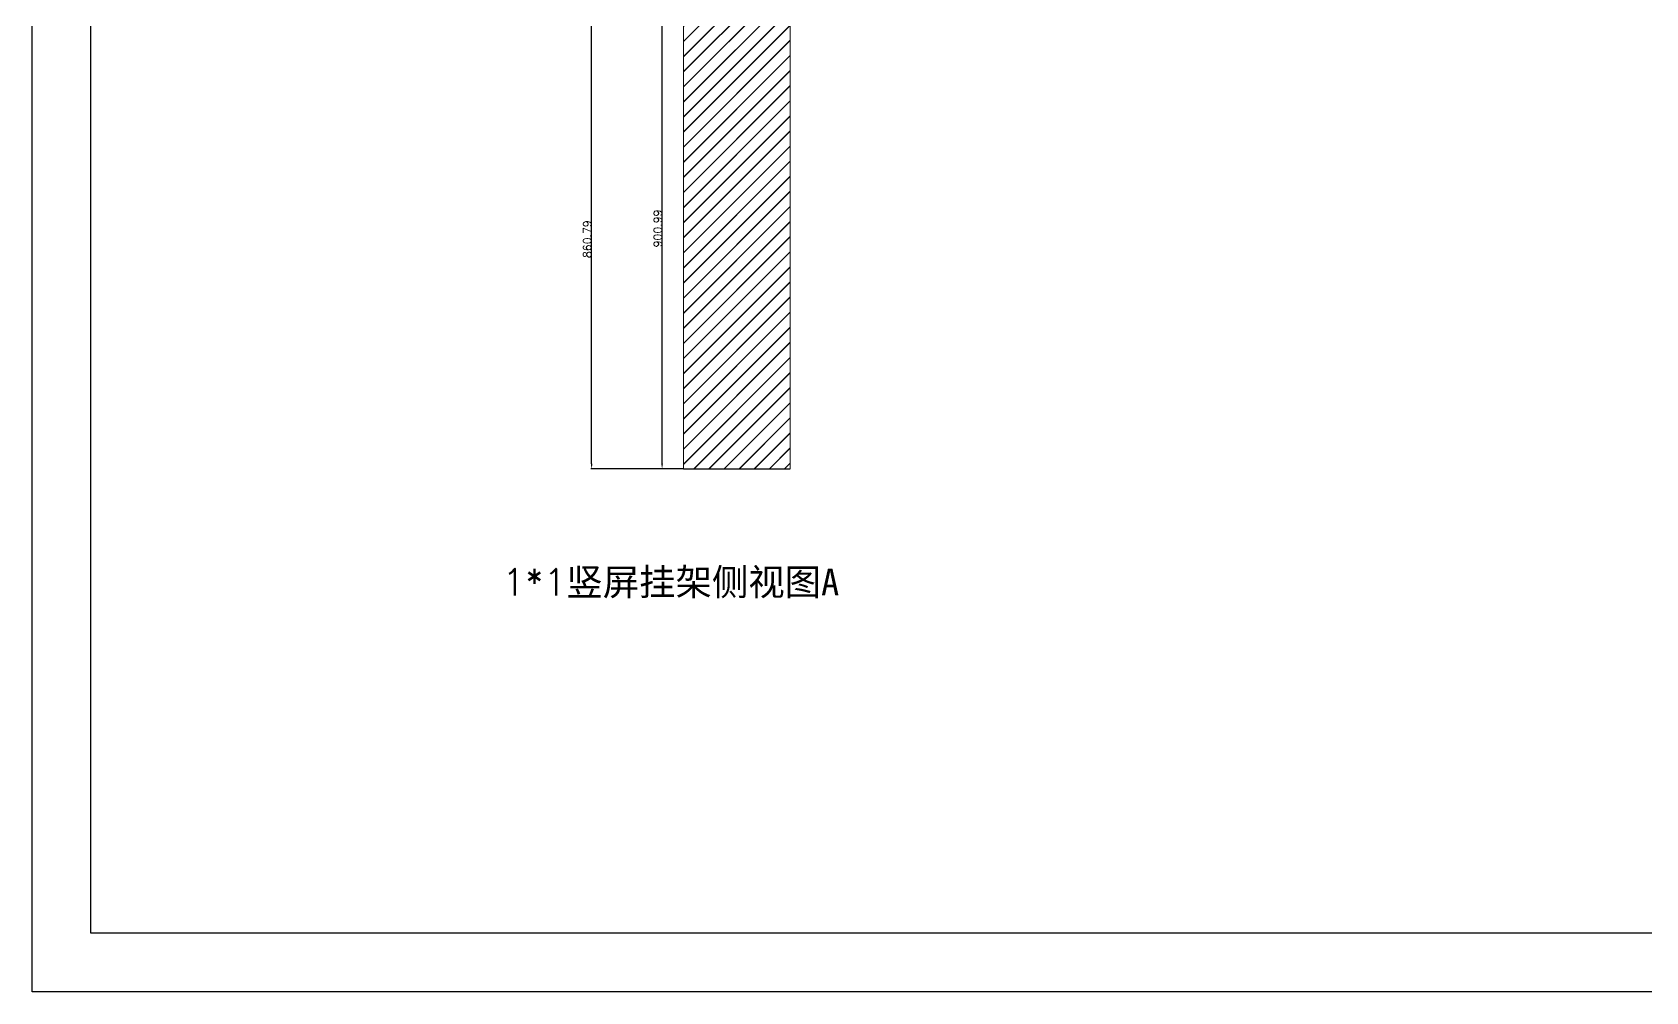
# Model space of a CAD drawing. Header units: millimetres. Extents: x 398 to 15426, y 306 to 4583.
# Drawn here: x 398 to 3422, y 306 to 2103 of the extents above; entities that cross this region are included whole.
import ezdxf

# ---------------------------------------------------------------- set-up
doc = ezdxf.new("R2010")
doc.units = ezdxf.units.MM
doc.layers.add('图框', color=7, linetype='Continuous')
doc.layers.add('粗实线', color=7, linetype='Continuous', lineweight=25)
doc.styles.get("Standard").update_dxf_attribs({"font": 'txt', "bigfont": 'gbcbig.shx'})
doc.dimstyles.new('副本 ISO-25', dxfattribs={"dimtxt": 15, "dimasz": 10, "dimexe": 1.25, "dimexo": 0.625, "dimtad": 1, "dimdsep": 46, "dimtxsty": 'Standard', "dimcen": 2.5, "dimclrd": 4, "dimclre": 4, "dimclrt": 4, "dimadec": 0, "dimazin": 0, "dimtfac": 1, "dimtmove": 0, "dimatfit": 3, "dimfxl": 1, "dimarcsym": 0})

# ---------------------------------------------------------------- blocks, each defined once
blk = doc.blocks.new('TK')
at = {"layer": '图框'}
blk.add_lwpolyline([(7176.7, -904.8), (1128.7, -904.8), (1128.7, 3372), (7176.7, 3372), (7176.7, -904.8)], dxfattribs=at)
blk.add_lwpolyline([(7067, -795), (1238.5, -795), (1238.5, 3262.2), (7067, 3262.2)], close=True, dxfattribs=at)
blk = doc.blocks.new('*D224')
at = {"color": 4, "lineweight": -2}
for p, q in [((1464.2, 2146.1), (1445.2, 2146.1)), ((1446.4, 1295.4), (1446.4, 2136.1)), ((1618.2, 1285.4), (1445.2, 1285.4))]:
    blk.add_line(p, q, dxfattribs=at)
at = {"color": 4}
for points in [[(1444.8, 2136.1), (1448.1, 2136.1), (1446.4, 2146.1)], [(1444.8, 1295.4), (1448.1, 1295.4), (1446.4, 1285.4)]]:
    blk.add_solid(points, dxfattribs=at)
at = {"layer": 'Defpoints', "color": 0}
for p in [(1446.4, 2146.1), (1464.8, 2146.1), (1618.8, 1285.4)]:
    blk.add_point(p, dxfattribs=at)
at = {"color": 4, "insert": (1438.3, 1715.8), "char_height": 15, "attachment_point": 5, "rotation": 90}
blk.add_mtext('860.79', dxfattribs=at)
blk = doc.blocks.new('*D225')
at = {"color": 4, "lineweight": -2}
for p, q in [((1618.2, 2186.3), (1577.3, 2186.3)), ((1578.5, 1295.4), (1578.5, 2176.3)), ((1618.2, 1285.4), (1577.3, 1285.4))]:
    blk.add_line(p, q, dxfattribs=at)
at = {"color": 4}
for points in [[(1576.9, 2176.3), (1580.2, 2176.3), (1578.5, 2186.3)], [(1576.9, 1295.4), (1580.2, 1295.4), (1578.5, 1285.4)]]:
    blk.add_solid(points, dxfattribs=at)
at = {"layer": 'Defpoints', "color": 0}
for p in [(1578.5, 2186.3), (1618.8, 2186.3), (1618.8, 1285.4)]:
    blk.add_point(p, dxfattribs=at)
at = {"color": 4, "insert": (1570.4, 1735.8), "char_height": 15, "attachment_point": 5, "rotation": 90}
blk.add_mtext('900.99', dxfattribs=at)

msp = doc.modelspace()

# ---------------------------------------------------------------- hatches: boundary and pattern name
h = msp.add_hatch()
h.set_pattern_fill('JIS_LC_20', color=256, style=0)
h.set_pattern_definition([(45, (-751.294, 1243.519), (-14.14214, 14.14214), []), (45, (-750.894, 1243.519), (-14.14214, 14.14214), [])])
h.paths.add_polyline_path([(1818.843, 3762.516), (1618.843, 3762.516), (1618.843, 1285.356), (1818.843, 1285.356)])

# ---------------------------------------------------------------- linework, layer by layer
msp.add_line((1618.843, 1285.356), (1818.843, 1285.356))
at = {"layer": '粗实线', "lineweight": 13}
for p, q in [((1618.843, 1285.356), (1618.843, 3762.516)), ((1818.843, 1285.356), (1818.843, 3762.516))]:
    msp.add_line(p, q, dxfattribs=at)

# ---------------------------------------------------------------- block references
msp.add_blockref('TK', (-730.644, 1210.765))

# ---------------------------------------------------------------- texts
at = {"insert": (1279.139, 1098.486), "char_height": 50, "width": 844.96559, "attachment_point": 1}
msp.add_mtext('1*1{\\fSimHei|b0|i0|c134|p2;竖屏挂架侧视图A}', dxfattribs=at)

# ---------------------------------------------------------------- dimensions: what is measured, and where the dimension line sits
for base, p2, picture, middle in [((1578.543, 2186.343), (1618.843, 2186.343), '*D225', (1570.418, 1735.849)), ((1446.443, 2146.146), (1464.793, 2146.146), '*D224', (1438.318, 1715.751))]:
    dim = msp.add_linear_dim(base=base, p1=(1618.843, 1285.356), p2=p2, angle=90, dimstyle='副本 ISO-25')
    dim.commit()
    dim.dimension.update_dxf_attribs({"geometry": picture, "text_midpoint": middle})

doc.saveas('drawing.dxf')
